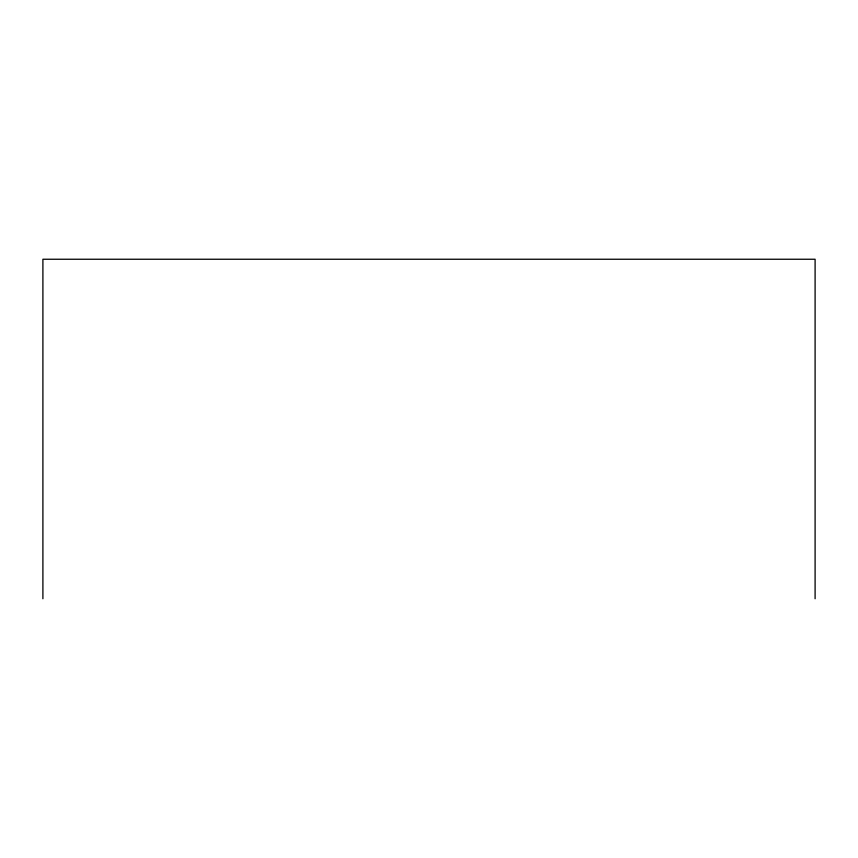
<?xml version="1.0" encoding="UTF-8"?>
<svg xmlns="http://www.w3.org/2000/svg" width="858" height="858" viewBox="0 0 858 858"><rect width="100%" height="100%" fill="white"/><g stroke="black" fill="none" stroke-linecap="round" stroke-linejoin="round"><path stroke-width="1.29" d="M815.1 598.755L815.1 259.245L42.9 259.245L42.9 598.755"/></g></svg>
